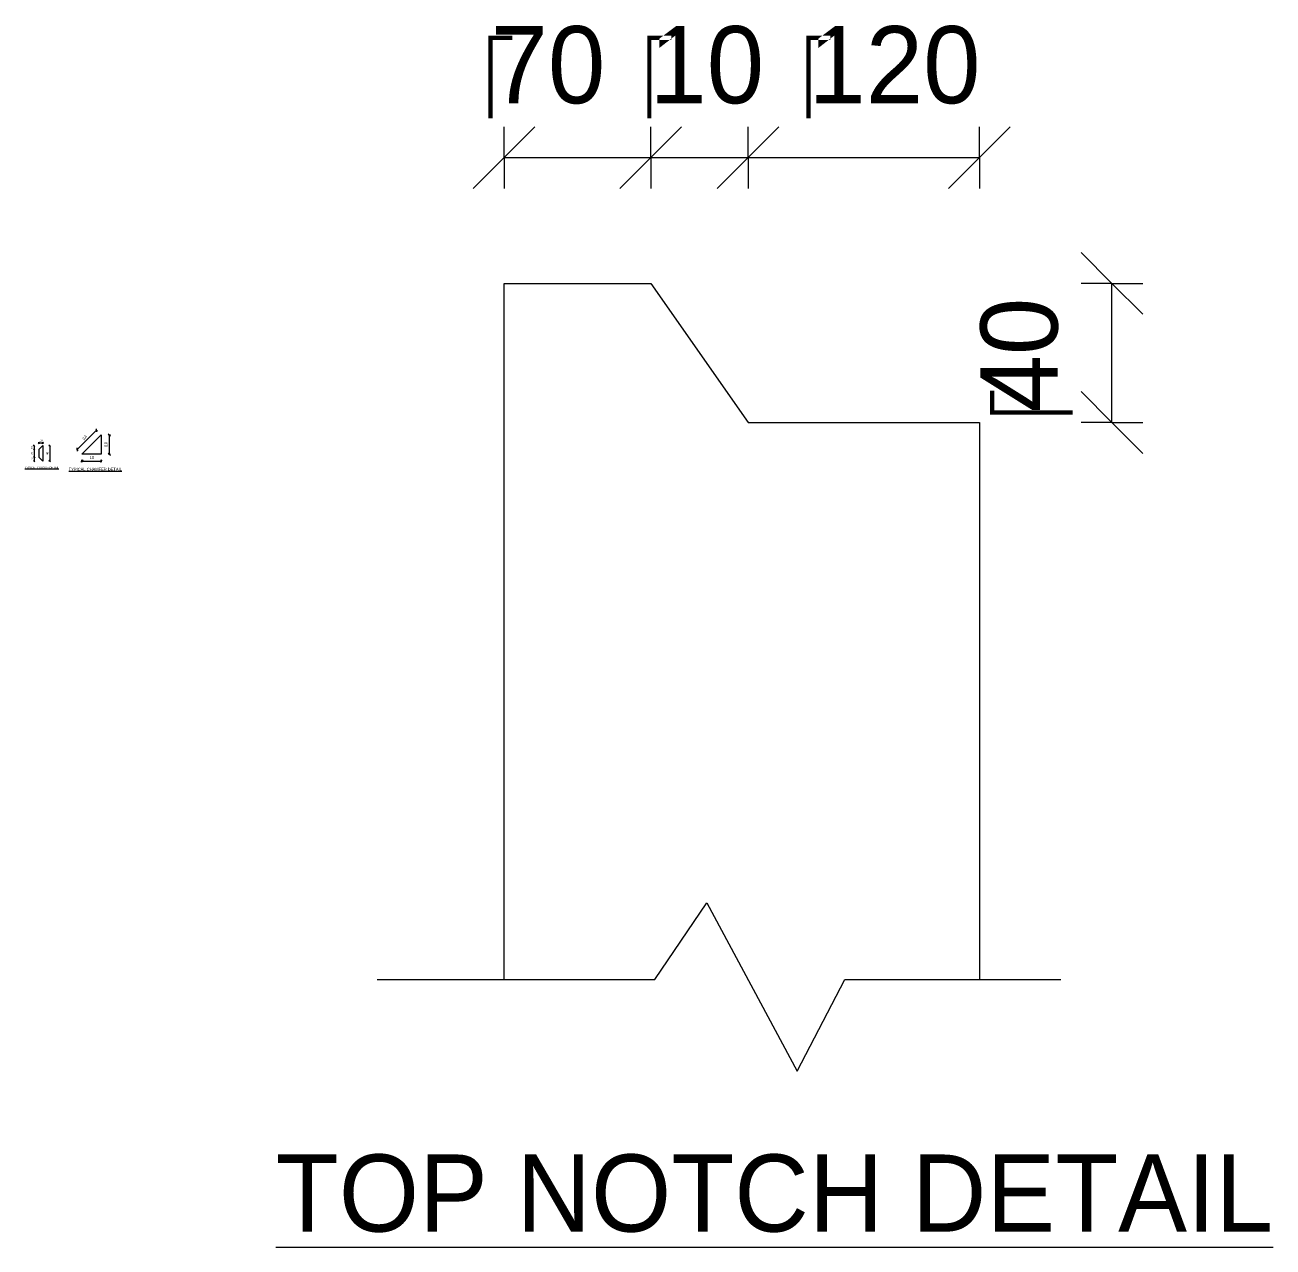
# Model space of a CAD drawing. Header units: millimetres. Extents: x -4792 to 8524, y 1067 to 19348.
# Drawn here: x 5288 to 8524, y 1067 to 4236 of the extents above; entities that cross this region are included whole.
import ezdxf

# ---------------------------------------------------------------- set-up
doc = ezdxf.new("R2010")
doc.units = ezdxf.units.MM
for name, color, linetype, lineweight in [('A-ANNO-DIMS', 211, 'Continuous', 9), ('A-ANNO-DIMS-2', 211, 'Continuous', 9), ('A-ANNO-DIMS-3', 211, 'Continuous', 9), ('A-ANNO-DIMS-80', 211, 'Continuous', 9), ('A-DETL-THIN', 151, 'Continuous', 18), ('G-ANNO-TEXT', 231, 'Continuous', 9)]:
    doc.layers.add(name, color=color, linetype=linetype, lineweight=lineweight)
doc.styles.add('Arial_2', font='arial.ttf', dxfattribs={"height": 5})
doc.styles.add('Arial_3', font='arial.ttf', dxfattribs={"height": 7.5})
doc.styles.add('Nirmala UI Semilight_2', font='NirmalaS.ttf', dxfattribs={"height": 5})
doc.styles.add('Nirmala UI Semilight_3', font='NirmalaS.ttf', dxfattribs={"height": 7.5})
doc.styles.add('Nirmala UI Semilight_4', font='NirmalaS.ttf', dxfattribs={"height": 200})
doc.styles.add('Nirmala UI Semilight_5', font='NirmalaS.ttf', dxfattribs={"height": 200})
doc.dimstyles.new('Arrow_Filled_-_2_5_NI_UI_3', dxfattribs={"dimscale": 304.8, "dimtxt": 5.23682, "dimasz": 0.013123, "dimexe": 0.006562, "dimexo": 0.0625, "dimgap": 0.006562, "dimtad": 1, "dimdec": 4, "dimzin": 0, "dimdsep": 46, "dimtxsty": 'Nirmala UI Semilight_2', "dimblk1": 'OBLIQUE', "dimblk2": 'OBLIQUE', "dimsah": 1, "dimcen": 0.09, "dimazin": 0, "dimtfac": 1, "dimtdec": 4, "dimtix": 1, "dimtmove": 0, "dimatfit": 3, "dimfxl": 0.006562, "dimfxlon": 1, "dimtvp": 1, "dimtolj": 1, "dimtzin": 0, "dimarcsym": 2})
doc.dimstyles.new('Arrow_Filled_-_2_5_NI_UI_4', dxfattribs={"dimscale": 304.8, "dimtxt": 7.85523, "dimasz": 0.019685, "dimexe": 0.009843, "dimexo": 0.0625, "dimgap": 0.009843, "dimtad": 1, "dimdec": 4, "dimzin": 0, "dimdsep": 46, "dimtxsty": 'Nirmala UI Semilight_3', "dimblk1": 'OBLIQUE', "dimblk2": 'OBLIQUE', "dimsah": 1, "dimcen": 0.09, "dimazin": 0, "dimtfac": 1, "dimtdec": 4, "dimtix": 1, "dimtmove": 0, "dimatfit": 3, "dimfxl": 0.009843, "dimfxlon": 1, "dimtvp": 1, "dimtolj": 1, "dimtzin": 0, "dimarcsym": 2})
doc.dimstyles.new('Arrow_Filled_-_2_5_NI_UI_5', dxfattribs={"dimscale": 304.8, "dimtxt": 209.472789, "dimasz": 0.524934, "dimexe": 0.262467, "dimexo": 0.0625, "dimgap": 0.262467, "dimtad": 1, "dimdec": 4, "dimzin": 0, "dimdsep": 46, "dimtxsty": 'Nirmala UI Semilight_4', "dimblk1": 'OBLIQUE', "dimblk2": 'OBLIQUE', "dimsah": 1, "dimcen": 0.09, "dimazin": 0, "dimtfac": 1, "dimtdec": 4, "dimtix": 1, "dimtmove": 2, "dimatfit": 3, "dimfxl": 0.262467, "dimfxlon": 1, "dimtvp": 1, "dimtolj": 1, "dimtzin": 0, "dimarcsym": 2})
doc.dimstyles.new('Arrow_Filled_-_2_5_NI_UI_6', dxfattribs={"dimscale": 304.8, "dimtxt": 209.472789, "dimasz": 0.524934, "dimexe": 0.262467, "dimexo": 0.0625, "dimgap": 0.262467, "dimtad": 1, "dimdec": 4, "dimzin": 0, "dimdsep": 46, "dimtxsty": 'Nirmala UI Semilight_4', "dimblk1": 'OBLIQUE', "dimblk2": 'OBLIQUE', "dimsah": 1, "dimcen": 0.09, "dimazin": 0, "dimtfac": 1, "dimtdec": 4, "dimtix": 1, "dimtmove": 0, "dimatfit": 3, "dimfxl": 0.262467, "dimfxlon": 1, "dimtvp": 1, "dimtolj": 1, "dimtzin": 0, "dimarcsym": 2})

# ---------------------------------------------------------------- blocks, each defined once
blk = doc.blocks.new('DIMBLOCK32-GROOVE DETAIL')
at = {"layer": 'A-ANNO-DIMS-2'}
for p, q in [((5323.9, 3152), (5321.9, 3150)), ((5323.9, 3152), (5325.9, 3154)), ((5323.9, 3152), (5323.9, 3154)), ((5323.9, 3152), (5333.9, 3152)), ((5323.9, 3152), (5323.9, 3150)), ((5333.9, 3152), (5331.9, 3150)), ((5333.9, 3152), (5335.9, 3154)), ((5333.9, 3152), (5333.9, 3154)), ((5333.9, 3152), (5333.9, 3150))]:
    blk.add_line(p, q, dxfattribs=at)
at = {"layer": 'A-ANNO-DIMS-2', "color": 0, "insert": (5325.7, 3160.6), "char_height": 5, "width": 7.77, "attachment_point": 1, "line_spacing_factor": 1.142579, "style": 'Nirmala UI Semilight_2'}
blk.add_mtext('10', dxfattribs=at)
blk = doc.blocks.new('_Oblique')
at = {"color": 0, "linetype": 'ByBlock', "lineweight": -2}
blk.add_line((-0.5, -0.5), (0.5, 0.5), dxfattribs=at)
blk = doc.blocks.new('DIMBLOCK33-GROOVE DETAIL')
at = {"layer": 'A-ANNO-DIMS-2'}
for p, q in [((5311.8, 3144.9), (5309.8, 3146.9)), ((5311.8, 3144.9), (5309.8, 3144.9)), ((5311.8, 3144.9), (5311.8, 3134.9)), ((5311.8, 3144.9), (5313.8, 3142.9)), ((5311.8, 3144.9), (5313.8, 3144.9)), ((5311.8, 3134.9), (5309.8, 3136.9)), ((5311.8, 3134.9), (5309.8, 3134.9)), ((5311.8, 3134.9), (5313.8, 3132.9)), ((5311.8, 3134.9), (5313.8, 3134.9))]:
    blk.add_line(p, q, dxfattribs=at)
at = {"layer": 'A-ANNO-DIMS-2', "color": 0, "insert": (5303.3, 3136.7), "char_height": 5, "width": 7.77, "attachment_point": 1, "rotation": 90, "line_spacing_factor": 1.142579, "style": 'Nirmala UI Semilight_2'}
blk.add_mtext('10', dxfattribs=at)
blk = doc.blocks.new('DIMBLOCK34-GROOVE DETAIL')
at = {"layer": 'A-ANNO-DIMS-2'}
for p, q in [((5311.8, 3134.9), (5309.8, 3136.9)), ((5311.8, 3134.9), (5309.8, 3134.9)), ((5311.8, 3114.9), (5309.8, 3116.9)), ((5311.8, 3114.9), (5309.8, 3114.9)), ((5311.8, 3134.9), (5311.8, 3114.9)), ((5311.8, 3134.9), (5313.8, 3132.9)), ((5311.8, 3134.9), (5313.8, 3134.9)), ((5311.8, 3114.9), (5313.8, 3112.9)), ((5311.8, 3114.9), (5313.8, 3114.9))]:
    blk.add_line(p, q, dxfattribs=at)
at = {"layer": 'A-ANNO-DIMS-2', "color": 0, "insert": (5303.3, 3121.1), "char_height": 5, "width": 9.141, "attachment_point": 1, "rotation": 90, "line_spacing_factor": 1.142579, "style": 'Nirmala UI Semilight_2'}
blk.add_mtext('20', dxfattribs=at)
blk = doc.blocks.new('DIMBLOCK35-GROOVE DETAIL')
at = {"layer": 'A-ANNO-DIMS-2'}
for p, q in [((5311.8, 3114.9), (5309.8, 3116.9)), ((5311.8, 3114.9), (5309.8, 3114.9)), ((5311.8, 3104.9), (5309.8, 3106.9)), ((5311.8, 3114.9), (5311.8, 3104.9)), ((5311.8, 3114.9), (5313.8, 3112.9)), ((5311.8, 3114.9), (5313.8, 3114.9)), ((5311.8, 3104.9), (5309.8, 3104.9)), ((5311.8, 3104.9), (5313.8, 3102.9)), ((5311.8, 3104.9), (5313.8, 3104.9))]:
    blk.add_line(p, q, dxfattribs=at)
at = {"layer": 'A-ANNO-DIMS-2', "color": 0, "insert": (5303.3, 3106.7), "char_height": 5, "width": 7.77, "attachment_point": 1, "rotation": 90, "line_spacing_factor": 1.142579, "style": 'Nirmala UI Semilight_2'}
blk.add_mtext('10', dxfattribs=at)
blk = doc.blocks.new('DIMBLOCK36-GROOVE DETAIL')
at = {"layer": 'A-ANNO-DIMS-2'}
for p, q in [((5352, 3144.9), (5350, 3146.9)), ((5352, 3144.9), (5350, 3144.9)), ((5352, 3144.9), (5352, 3104.9)), ((5352, 3144.9), (5354, 3142.9)), ((5352, 3144.9), (5354, 3144.9)), ((5352, 3104.9), (5350, 3106.9)), ((5352, 3104.9), (5350, 3104.9)), ((5352, 3104.9), (5354, 3102.9)), ((5352, 3104.9), (5354, 3104.9))]:
    blk.add_line(p, q, dxfattribs=at)
at = {"layer": 'A-ANNO-DIMS-2', "color": 0, "insert": (5343.5, 3121.1), "char_height": 5, "width": 9.255, "attachment_point": 1, "rotation": 90, "line_spacing_factor": 1.142579, "style": 'Nirmala UI Semilight_2'}
blk.add_mtext('40', dxfattribs=at)
blk = doc.blocks.new('DIMBLOCK37-CHAMFER DETAIL')
at = {"layer": 'A-ANNO-DIMS-3'}
for p, q in [((5435.5, 3104.9), (5438.5, 3107.9)), ((5435.5, 3104.9), (5435.5, 3107.9)), ((5485.5, 3104.9), (5488.5, 3107.9)), ((5485.5, 3104.9), (5485.5, 3107.9)), ((5435.5, 3104.9), (5432.5, 3101.9)), ((5435.5, 3104.9), (5485.5, 3104.9)), ((5435.5, 3104.9), (5435.5, 3101.9)), ((5485.5, 3104.9), (5482.5, 3101.9)), ((5485.5, 3104.9), (5485.5, 3101.9))]:
    blk.add_line(p, q, dxfattribs=at)
at = {"layer": 'A-ANNO-DIMS-3', "color": 0, "insert": (5455.7, 3117.7), "char_height": 7.5, "width": 11.654, "attachment_point": 1, "line_spacing_factor": 1.142579, "style": 'Nirmala UI Semilight_3'}
blk.add_mtext('\u202a10', dxfattribs=at)
blk = doc.blocks.new('DIMBLOCK38-CHAMFER DETAIL')
at = {"layer": 'A-ANNO-DIMS-3'}
for p, q in [((5506.5, 3172.8), (5503.5, 3175.8)), ((5506.5, 3172.8), (5503.5, 3172.8)), ((5506.5, 3172.8), (5506.5, 3122.8)), ((5506.5, 3172.8), (5509.5, 3169.8)), ((5506.5, 3172.8), (5509.5, 3172.8)), ((5506.5, 3122.8), (5503.5, 3125.8)), ((5506.5, 3122.8), (5503.5, 3122.8)), ((5506.5, 3122.8), (5509.5, 3119.8)), ((5506.5, 3122.8), (5509.5, 3122.8))]:
    blk.add_line(p, q, dxfattribs=at)
at = {"layer": 'A-ANNO-DIMS-3', "color": 0, "insert": (5493.7, 3142.9), "char_height": 7.5, "width": 11.654, "attachment_point": 1, "rotation": 90, "line_spacing_factor": 1.142579, "style": 'Nirmala UI Semilight_3'}
blk.add_mtext('\u202a10', dxfattribs=at)
blk = doc.blocks.new('DIMBLOCK39-CHAMFER DETAIL')
at = {"layer": 'A-ANNO-DIMS-3'}
for p, q in [((5423.7, 3134.7), (5473.7, 3184.7)), ((5473.7, 3184.7), (5471.5, 3186.8)), ((5473.7, 3184.7), (5473.7, 3188.9)), ((5473.7, 3184.7), (5473.7, 3180.4)), ((5473.7, 3184.7), (5475.8, 3182.5)), ((5423.7, 3134.7), (5423.7, 3138.9)), ((5423.7, 3134.7), (5421.5, 3136.8)), ((5423.7, 3134.7), (5423.7, 3130.4)), ((5423.7, 3134.7), (5425.8, 3132.5))]:
    blk.add_line(p, q, dxfattribs=at)
at = {"layer": 'A-ANNO-DIMS-3', "color": 0, "insert": (5436.1, 3165.2), "char_height": 7.5, "width": 11.826, "attachment_point": 1, "rotation": 45, "line_spacing_factor": 1.142579, "style": 'Nirmala UI Semilight_3'}
blk.add_mtext('\u202a14', dxfattribs=at)
blk = doc.blocks.new('DIMBLOCK40-TOP NOTCH DETAIL')
at = {"layer": 'A-ANNO-DIMS-80'}
for p, q in [((6530.3, 3891.8), (6610.3, 3971.8)), ((6530.3, 3891.8), (6530.3, 3971.8)), ((6910.3, 3891.8), (6990.3, 3971.8)), ((6910.3, 3891.8), (6910.3, 3971.8)), ((6530.3, 3891.8), (6450.3, 3811.8)), ((6530.3, 3891.8), (6910.3, 3891.8)), ((6530.3, 3891.8), (6530.3, 3811.8)), ((6910.3, 3891.8), (6830.3, 3811.8)), ((6910.3, 3891.8), (6910.3, 3811.8))]:
    blk.add_line(p, q, dxfattribs=at)
at = {"layer": 'A-ANNO-DIMS-80', "color": 0, "insert": (6495.1, 4232.7), "char_height": 200, "width": 356.485, "attachment_point": 1, "line_spacing_factor": 1.142579, "style": 'Nirmala UI Semilight_4'}
blk.add_mtext('\u202a70', dxfattribs=at)
blk = doc.blocks.new('DIMBLOCK41-TOP NOTCH DETAIL')
at = {"layer": 'A-ANNO-DIMS-80'}
for p, q in [((6910.3, 3891.8), (6990.3, 3971.8)), ((6910.3, 3891.8), (6910.3, 3971.8)), ((7162.6, 3891.8), (7242.6, 3971.8)), ((7162.6, 3891.8), (7162.6, 3971.8)), ((6910.3, 3891.8), (6830.3, 3811.8)), ((6910.3, 3891.8), (7162.6, 3891.8)), ((6910.3, 3891.8), (6910.3, 3811.8)), ((7162.6, 3891.8), (7082.6, 3811.8)), ((7162.6, 3891.8), (7162.6, 3811.8))]:
    blk.add_line(p, q, dxfattribs=at)
at = {"layer": 'A-ANNO-DIMS-80', "color": 0, "insert": (6906.9, 4232.7), "char_height": 200, "width": 310.781, "attachment_point": 1, "line_spacing_factor": 1.142579, "style": 'Nirmala UI Semilight_4'}
blk.add_mtext('\u202a10', dxfattribs=at)
blk = doc.blocks.new('DIMBLOCK42-TOP NOTCH DETAIL')
at = {"layer": 'A-ANNO-DIMS-80'}
for p, q in [((7162.6, 3891.8), (7242.6, 3971.8)), ((7162.6, 3891.8), (7162.6, 3971.8)), ((7762.6, 3891.8), (7842.6, 3971.8)), ((7762.6, 3891.8), (7762.6, 3971.8)), ((7162.6, 3891.8), (7082.6, 3811.8)), ((7162.6, 3891.8), (7762.6, 3891.8)), ((7162.6, 3891.8), (7162.6, 3811.8)), ((7762.6, 3891.8), (7682.6, 3811.8)), ((7762.6, 3891.8), (7762.6, 3811.8))]:
    blk.add_line(p, q, dxfattribs=at)
at = {"layer": 'A-ANNO-DIMS-80', "color": 0, "insert": (7319.2, 4232.7), "char_height": 200, "width": 493.594, "attachment_point": 1, "line_spacing_factor": 1.142579, "style": 'Nirmala UI Semilight_4'}
blk.add_mtext('\u202a120', dxfattribs=at)
blk = doc.blocks.new('DIMBLOCK43-TOP NOTCH DETAIL')
at = {"layer": 'A-ANNO-DIMS-80'}
for p, q in [((8106.3, 3565.5), (8026.3, 3645.5)), ((8106.3, 3565.5), (8026.3, 3565.5)), ((8106.3, 3205), (8106.3, 3565.5)), ((8106.3, 3565.5), (8186.3, 3485.5)), ((8106.3, 3565.5), (8186.3, 3565.5)), ((8106.3, 3205), (8026.3, 3285)), ((8106.3, 3205), (8026.3, 3205)), ((8106.3, 3205), (8186.3, 3125)), ((8106.3, 3205), (8186.3, 3205))]:
    blk.add_line(p, q, dxfattribs=at)
at = {"layer": 'A-ANNO-DIMS-80', "color": 0, "insert": (7765.3, 3231), "char_height": 200, "width": 370.196, "attachment_point": 1, "rotation": 90, "line_spacing_factor": 1.142579, "style": 'Nirmala UI Semilight_4'}
blk.add_mtext('\u202a40', dxfattribs=at)

msp = doc.modelspace()

# ---------------------------------------------------------------- linework, layer by layer
at = {"layer": 'A-DETL-THIN', "lineweight": 9}
for p, q in [((6530.25473, 1760.77489), (6530.25473, 3565.45823)), ((6530.25473, 3565.45823), (6910.25473, 3565.45823)), ((6910.25473, 3565.45823), (7162.62836, 3205.03133)), ((7162.62836, 3205.03133), (7762.62836, 3205.03133)), ((7762.62836, 3205.03133), (7762.62836, 1760.77489)), ((6921.23452, 1760.77489), (7055.44082, 1959.7439)), ((7055.44082, 1959.7439), (7289.6406, 1523.30928)), ((6201.23452, 1760.77489), (6921.23452, 1760.77489)), ((7289.6406, 1523.30928), (7413.26932, 1760.77489)), ((7413.26932, 1760.77489), (7973.26932, 1760.77489))]:
    msp.add_line(p, q, dxfattribs=at)
at = {"layer": 'A-DETL-THIN'}
for p, q in [((5485.52356, 3172.79249), (5435.52356, 3122.79249)), ((5485.52356, 3172.79249), (5485.52356, 3122.79249)), ((5323.92352, 3134.93342), (5333.92352, 3144.93342)), ((5333.92352, 3144.93342), (5333.92352, 3104.93342)), ((5323.92352, 3134.93342), (5323.92352, 3114.93342)), ((5323.92352, 3134.93342), (5324.72352, 3134.93342)), ((5323.92352, 3114.93342), (5333.92352, 3104.93342)), ((5323.92352, 3114.93342), (5324.72352, 3114.93342)), ((5485.52356, 3122.79249), (5435.52356, 3122.79249))]:
    msp.add_line(p, q, dxfattribs=at)

# ---------------------------------------------------------------- texts
at = {"layer": 'G-ANNO-TEXT', "color": 7, "attachment_point": 1}
for s, insert, char_height, width, style in [('\\LTYPICAL GROOVE DETAIL', (5287.92228, 3090.65698), 5, 106.784775, 'Arial_2'), ('\\LTYPICAL CHAMFER DETAIL', (5401.44535, 3087.48198), 7.5, 166.9113375, 'Arial_3'), ('\\LTOP NOTCH DETAIL', (5938.35597, 1307.16895), 200, 2975.864, 'Nirmala UI Semilight_5')]:
    msp.add_mtext(s, dxfattribs=dict(at, insert=insert, char_height=char_height, width=width, style=style))

# ---------------------------------------------------------------- dimensions: what is measured, and where the dimension line sits
at = {"layer": 'A-ANNO-DIMS'}
for base, p1, p2, text, override, picture, middle in [((6910.25473, 3891.80151), (6530.25473, 3811.80151), (6910.25473, 3811.80151), '\u202a70', {"dimpost": '<>', "dimfxl": 380}, 'DIMBLOCK40-TOP NOTCH DETAIL', (6673.31052, 4099.40571)), ((7762.62836, 3891.80151), (7162.62836, 3811.80151), (7762.62836, 3811.80151), '\u202a120', {"dimpost": '<>', "dimfxl": 600}, 'DIMBLOCK42-TOP NOTCH DETAIL', (7565.97683, 4099.40571))]:
    dim = msp.add_linear_dim(base=base, p1=p1, p2=p2, text=text, dimstyle='Arrow_Filled_-_2_5_NI_UI_5', override=override, dxfattribs=at)
    dim.commit()
    dim.dimension.update_dxf_attribs({"geometry": picture, "text_midpoint": middle, "dimtype": 160})
for base, p1, p2, dimstyle, override, picture, middle in [((7162.62836, 3891.80151), (6910.25473, 3811.80151), (7162.62836, 3811.80151), 'Arrow_Filled_-_2_5_NI_UI_6', {"dimpost": '<>', "dimfxl": 252.373632}, 'DIMBLOCK41-TOP NOTCH DETAIL', (7036.44155, 4092.79155)), ((5485.52356, 3104.90761), (5435.52356, 3107.90761), (5485.52356, 3107.90761), 'Arrow_Filled_-_2_5_NI_UI_4', {"dimpost": '<>', "dimfxl": 50}, 'DIMBLOCK37-CHAMFER DETAIL', (5460.52356, 3112.44474))]:
    dim = msp.add_linear_dim(base=base, p1=p1, p2=p2, text='\u202a10', dimstyle=dimstyle, override=override, dxfattribs=at)
    dim.commit()
    dim.dimension.update_dxf_attribs({"geometry": picture, "text_midpoint": middle})
for base, p1, p2, angle, text, dimstyle, override, picture, middle in [((8106.28385, 3565.45823), (8026.28385, 3205.03133), (8026.28385, 3565.45823), 90, '\u202a40', 'Arrow_Filled_-_2_5_NI_UI_6', {"dimpost": '<>', "dimfxl": 360.426899}, 'DIMBLOCK43-TOP NOTCH DETAIL', (7905.85169, 3385.24478)), ((5473.66394, 3184.65212), (5425.78526, 3132.5308), (5475.78526, 3182.5308), 45, '\u202a14', 'Arrow_Filled_-_2_5_NI_UI_4', {"dimpost": '<>', "dimfxl": 70.710678}, 'DIMBLOCK39-CHAMFER DETAIL', (5443.33438, 3164.98167)), ((5506.53088, 3122.79249), (5503.53088, 3172.79249), (5503.53088, 3122.79249), 90, '\u202a10', 'Arrow_Filled_-_2_5_NI_UI_4', {"dimpost": '<>', "dimfxl": 50}, 'DIMBLOCK38-CHAMFER DETAIL', (5498.99375, 3147.79249))]:
    dim = msp.add_linear_dim(base=base, p1=p1, p2=p2, angle=angle, text=text, dimstyle=dimstyle, override=override, dxfattribs=at)
    dim.commit()
    dim.dimension.update_dxf_attribs({"geometry": picture, "text_midpoint": middle})
for base, p1, p2, override, picture, middle in [((5311.823, 3134.93342), (5313.823, 3144.93342), (5313.823, 3134.93342), {"dimpost": '<>', "dimfxl": 10}, 'DIMBLOCK33-GROOVE DETAIL', (5307.22537, 3139.93342)), ((5351.99964, 3104.93342), (5349.99964, 3144.93342), (5349.99964, 3104.93342), {"dimpost": '<>', "dimfxl": 40}, 'DIMBLOCK36-GROOVE DETAIL', (5347.41596, 3124.93342)), ((5311.823, 3114.93342), (5313.823, 3134.93342), (5313.823, 3114.93342), {"dimpost": '<>', "dimfxl": 20}, 'DIMBLOCK34-GROOVE DETAIL', (5307.23932, 3124.93342)), ((5311.823, 3104.93342), (5313.823, 3114.93342), (5313.823, 3104.93342), {"dimpost": '<>', "dimfxl": 10}, 'DIMBLOCK35-GROOVE DETAIL', (5307.22537, 3109.93342))]:
    dim = msp.add_linear_dim(base=base, p1=p1, p2=p2, angle=90, dimstyle='Arrow_Filled_-_2_5_NI_UI_3', override=override, dxfattribs=at)
    dim.commit()
    dim.dimension.update_dxf_attribs({"geometry": picture, "text_midpoint": middle})
dim = msp.add_linear_dim(base=(5333.92352, 3152.04854), p1=(5323.92352, 3150.04854), p2=(5333.92352, 3150.04854), dimstyle='Arrow_Filled_-_2_5_NI_UI_3', override={"dimpost": '<>', "dimfxl": 10}, dxfattribs=at)
dim.commit()
dim.dimension.update_dxf_attribs({"geometry": 'DIMBLOCK32-GROOVE DETAIL', "text_midpoint": (5328.92352, 3156.64617)})

doc.saveas('drawing.dxf')
